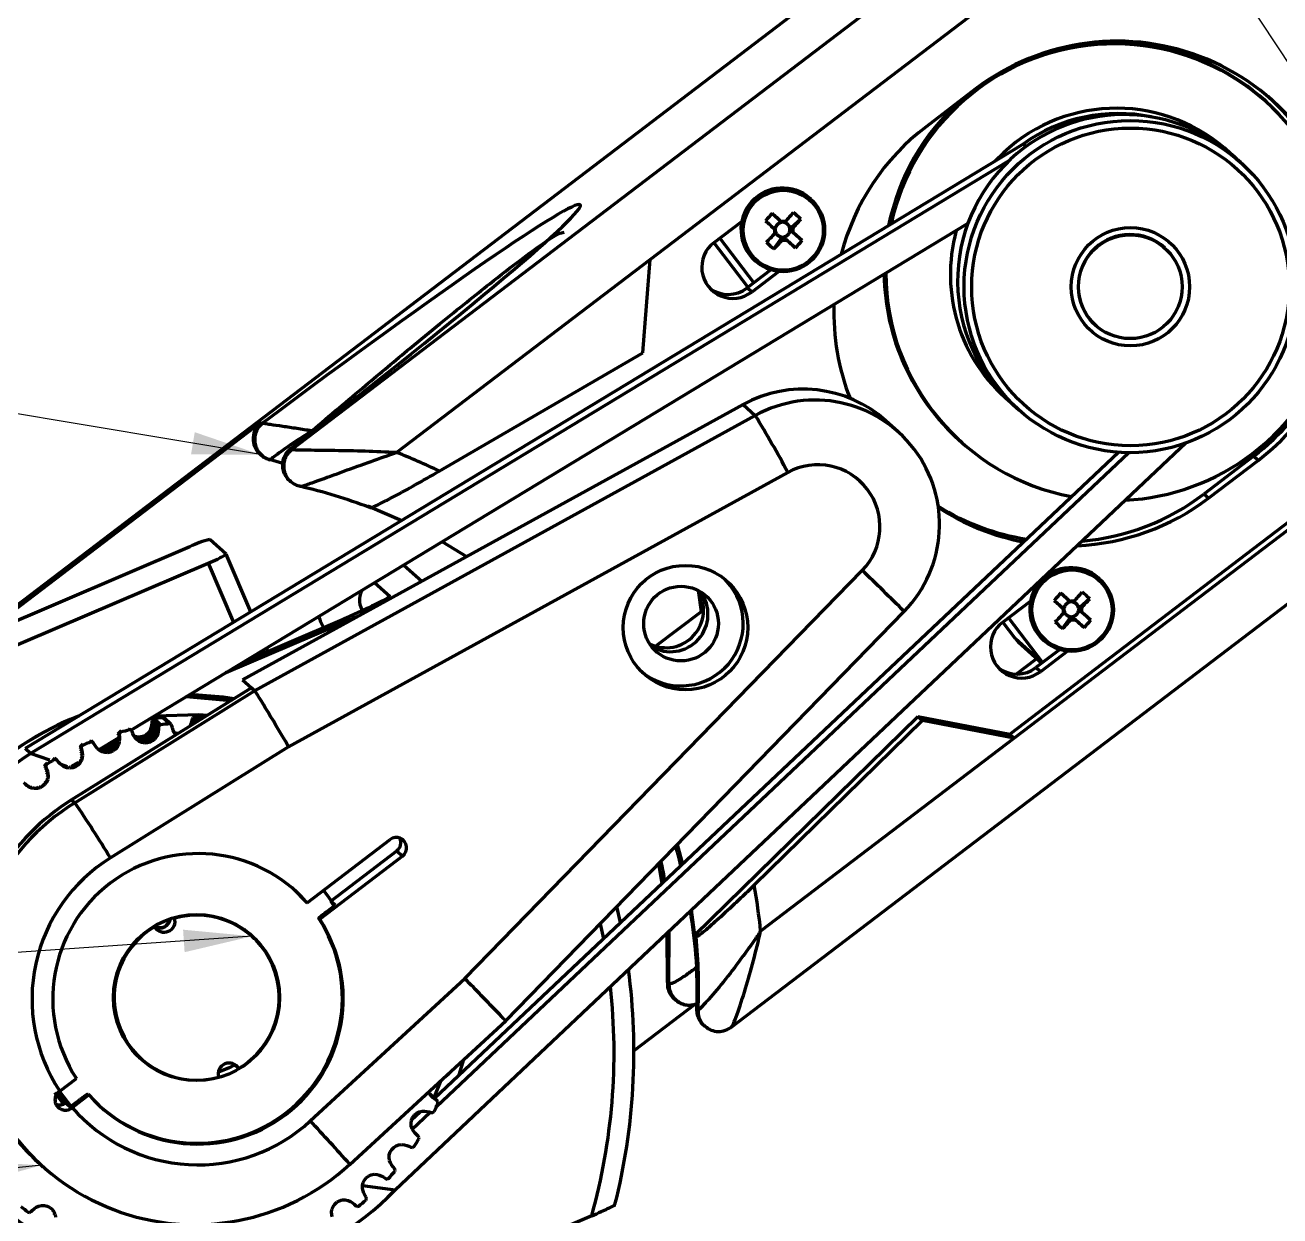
# Model space of a CAD drawing. Header units: millimetres. Extents: x -419 to 9215, y 1224 to 3301.
# Drawn here: x -243.7 to -183.3, y 3090.1 to 3147.4 of the extents above; entities that cross this region are included whole.
import ezdxf

# ---------------------------------------------------------------- set-up
doc = ezdxf.new("R2010")
doc.units = ezdxf.units.MM
doc.layers.add('Net 0.35', color=20, linetype='Continuous', lineweight=35)
doc.layers.add('Net 0.7', color=7, linetype='Continuous', lineweight=70)
doc.styles.get("Standard").update_dxf_attribs({"font": 'arial.ttf'})
doc.dimstyles.new('SLDDIMSTYLE0', dxfattribs={"dimtxt": 0.18, "dimasz": 3.302, "dimexe": 0, "dimexo": 0.0625, "dimgap": 0, "dimtad": 0, "dimtih": 1, "dimtoh": 1, "dimdec": 0, "dimrnd": 1e-09, "dimzin": 0, "dimdsep": 46, "dimtxsty": 'Standard', "dimsah": 1, "dimcen": 0.09, "dimadec": 0, "dimazin": 0, "dimtfac": 3.302, "dimtdec": 0, "dimtofl": 0, "dimtmove": 0, "dimatfit": 3, "dimfxl": 1, "dimfrac": 2, "dimtolj": 1, "dimtzin": 0, "dimarcsym": 0})

msp = doc.modelspace()

# ---------------------------------------------------------------- linework, layer by layer
at = {"layer": 'Net 0.7', "color": 7, "linetype": 'Continuous', "lineweight": 70}
for p, q in [((-183.299, 3165.77), (-246.317, 3117.789)), ((-181.733, 3164.371), (-230.846, 3126.976)), ((-213.602, 3136.126), (-188.143, 3155.51)), ((-197.932, 3144.338), (-200.319, 3142.521)), ((-183.931, 3143.713), (-184.018, 3143.791)), ((-195.644, 3141.681), (-243.692, 3112.583)), ((-197.001, 3140.859), (-196.598, 3141.263)), ((-195.511, 3141.562), (-195.644, 3141.681)), ((-196.333, 3140.873), (-243.432, 3112.351)), ((-185.376, 3140.981), (-185.475, 3141.069)), ((-185.165, 3140.792), (-185.264, 3140.881)), ((-205.864, 3139.03), (-205.899, 3139.061)), ((-207.727, 3138.342), (-207.317, 3137.97)), ((-198.307, 3137.86), (-238.589, 3113.465)), ((-210.526, 3136.945), (-209.191, 3137.961)), ((-207.543, 3137.72), (-207.639, 3137.615)), ((-207.317, 3137.97), (-207.413, 3137.864)), ((-207.317, 3137.97), (-207.258, 3137.917)), ((-207.067, 3137.882), (-207.134, 3137.943)), ((-206.818, 3137.656), (-206.923, 3137.752)), ((-206.818, 3137.656), (-206.871, 3137.597)), ((-206.342, 3138.073), (-206.818, 3137.656)), ((-210.251, 3137.154), (-208.611, 3134.997)), ((-207.643, 3136.634), (-207.276, 3137.149)), ((-207.593, 3137.435), (-207.526, 3137.375)), ((-207.382, 3137.245), (-207.276, 3137.149)), ((-207.223, 3137.208), (-207.276, 3137.149)), ((-207.132, 3137.156), (-207.036, 3137.262)), ((-206.906, 3137.406), (-206.81, 3137.512)), ((-206.869, 3137.566), (-206.81, 3137.512)), ((-206.291, 3137.043), (-206.81, 3137.512)), ((-208.888, 3134.786), (-210.528, 3136.943)), ((-209.728, 3099.131), (-160.538, 3136.584)), ((-188.817, 3136.679), (-188.832, 3136.692)), ((-225.807, 3126.833), (-213.602, 3136.126)), ((-213.956, 3131.635), (-213.602, 3136.126)), ((-208.566, 3136.08), (-208.531, 3136.048)), ((-207.784, 3135.627), (-208.93, 3134.755)), ((-207.412, 3135.552), (-208.713, 3134.561)), ((-208.713, 3134.561), (-208.93, 3134.755)), ((-192.165, 3132.965), (-192.15, 3132.952)), ((-196.294, 3113.273), (-170.836, 3132.657)), ((-170.619, 3132.463), (-196.077, 3113.079)), ((-223.751, 3125.938), (-213.956, 3131.635)), ((-233.232, 3115.892), (-209.13, 3129.141)), ((-209.13, 3129.141), (-208.545, 3128.617)), ((-196.141, 3129.143), (-195.831, 3128.866)), ((-232.647, 3115.368), (-208.545, 3128.617)), ((-245.868, 3117.981), (-232.321, 3128.295)), ((-232.321, 3128.295), (-232.27, 3128.25)), ((-201.664, 3127.837), (-202.25, 3128.36)), ((-225.881, 3091.33), (-187.794, 3127.311)), ((-198.684, 3127.392), (-198.597, 3127.314)), ((-232.383, 3126.755), (-232.33, 3126.708)), ((-231.145, 3126.735), (-231.191, 3126.667)), ((-230.897, 3127.022), (-230.846, 3126.976)), ((-223.98, 3095.743), (-191.05, 3126.853)), ((-223.888, 3095.352), (-190.562, 3126.835)), ((-231.921, 3126.52), (-231.287, 3126.316)), ((-231.889, 3126.481), (-231.889, 3126.486)), ((-184.552, 3126.651), (-186.939, 3124.834)), ((-186.722, 3124.64), (-184.336, 3126.457)), ((-184.336, 3126.457), (-184.552, 3126.651)), ((-206.974, 3125.874), (-231.004, 3112.665)), ((-230.961, 3125.483), (-230.908, 3125.436)), ((-230.465, 3125.207), (-230.423, 3125.209)), ((-186.722, 3124.64), (-186.939, 3124.834)), ((-227.185, 3124.26), (-225.556, 3123.567)), ((-234.007, 3121.944), (-234.8, 3122.654)), ((-223.602, 3122.541), (-222.444, 3121.822)), ((-235.763, 3122.3), (-252.585, 3115.11)), ((-232.823, 3119.166), (-234.006, 3121.943)), ((-251.705, 3114.322), (-234.882, 3121.512)), ((-225.461, 3121.415), (-224.594, 3120.64)), ((-222.519, 3101.506), (-203.388, 3121.159)), ((-209.729, 3120.413), (-210.01, 3120.732)), ((-191.965, 3120.751), (-192, 3120.783)), ((-211.135, 3119.187), (-211.25, 3120.095)), ((-193.829, 3120.064), (-193.418, 3119.692)), ((-226.209, 3119.833), (-226.109, 3119.895)), ((-196.627, 3118.667), (-195.293, 3119.683)), ((-193.418, 3119.692), (-193.514, 3119.586)), ((-193.418, 3119.692), (-193.359, 3119.639)), ((-193.168, 3119.604), (-193.236, 3119.664)), ((-192.919, 3119.378), (-193.025, 3119.474)), ((-192.443, 3119.795), (-192.919, 3119.378)), ((-227.714, 3118.925), (-234.032, 3116.225)), ((-220.557, 3099.471), (-201.369, 3119.182)), ((-213.338, 3117.509), (-211.135, 3119.187)), ((-211.135, 3119.187), (-211.038, 3119.101)), ((-196.353, 3118.876), (-194.713, 3116.719)), ((-193.744, 3118.356), (-193.378, 3118.871)), ((-193.644, 3119.442), (-193.74, 3119.336)), ((-193.694, 3119.157), (-193.627, 3119.096)), ((-193.483, 3118.966), (-193.378, 3118.871)), ((-193.324, 3118.93), (-193.378, 3118.871)), ((-193.234, 3118.878), (-193.138, 3118.984)), ((-193.008, 3119.128), (-192.912, 3119.234)), ((-192.919, 3119.378), (-192.972, 3119.319)), ((-192.971, 3119.287), (-192.912, 3119.234)), ((-192.392, 3118.765), (-192.912, 3119.234)), ((-233.067, 3116.81), (-228.637, 3118.703)), ((-196.019, 3117.862), (-196.629, 3118.665)), ((-196.019, 3117.862), (-195.89, 3117.722)), ((-195.89, 3117.722), (-194.743, 3116.696)), ((-194.667, 3117.801), (-194.632, 3117.77)), ((-232.012, 3117.261), (-232.075, 3117.41)), ((-193.885, 3117.349), (-195.031, 3116.477)), ((-193.513, 3117.273), (-194.814, 3116.283)), ((-195.98, 3116.17), (-194.994, 3116.921)), ((-194.814, 3116.283), (-195.031, 3116.477)), ((-233.232, 3115.892), (-232.798, 3115.504)), ((-232.798, 3115.504), (-241.452, 3110.11)), ((-241.3, 3109.974), (-232.647, 3115.368)), ((-232.798, 3115.504), (-232.647, 3115.368)), ((-233.798, 3114.881), (-235.936, 3115.072)), ((-237.5, 3114.021), (-237.566, 3113.983)), ((-237.175, 3113.73), (-237.5, 3114.021)), ((-236.733, 3113.771), (-237.058, 3114.062)), ((-236.986, 3114.037), (-237.058, 3114.062)), ((-236.661, 3113.746), (-236.986, 3114.037)), ((-235.621, 3114.062), (-235.657, 3113.991)), ((-235.55, 3114.09), (-235.621, 3114.062)), ((-235.412, 3113.875), (-235.621, 3114.062)), ((-235.352, 3113.912), (-235.55, 3114.09)), ((-235.107, 3114.065), (-235.108, 3114.065)), ((-235.107, 3114.065), (-235.108, 3114.065)), ((-211.474, 3103.598), (-200.714, 3114.13)), ((-200.714, 3114.13), (-200.497, 3113.936)), ((-200.714, 3114.13), (-196.294, 3113.273)), ((-239.093, 3113.371), (-239.158, 3113.429)), ((-238.662, 3113.478), (-238.727, 3113.536)), ((-238.587, 3113.463), (-238.662, 3113.478)), ((-238.587, 3113.463), (-238.652, 3113.521)), ((-238.539, 3113.401), (-238.587, 3113.463)), ((-237.673, 3113.466), (-237.756, 3113.344)), ((-237.634, 3113.578), (-237.673, 3113.466)), ((-237.348, 3113.175), (-237.673, 3113.466)), ((-237.607, 3113.689), (-237.634, 3113.578)), ((-237.308, 3113.287), (-237.634, 3113.578)), ((-237.593, 3113.803), (-237.607, 3113.689)), ((-237.282, 3113.398), (-237.607, 3113.689)), ((-237.591, 3113.908), (-237.593, 3113.803)), ((-237.267, 3113.512), (-237.593, 3113.803)), ((-237.566, 3113.983), (-237.591, 3113.908)), ((-237.266, 3113.617), (-237.591, 3113.908)), ((-237.241, 3113.692), (-237.566, 3113.983)), ((-237.267, 3113.512), (-237.282, 3113.398)), ((-237.266, 3113.617), (-237.267, 3113.512)), ((-237.241, 3113.692), (-237.266, 3113.617)), ((-237.175, 3113.73), (-237.241, 3113.692)), ((-236.661, 3113.746), (-236.733, 3113.771)), ((-236.623, 3113.677), (-236.661, 3113.746)), ((-236.602, 3113.574), (-236.623, 3113.677)), ((-236.567, 3113.465), (-236.602, 3113.574)), ((-236.521, 3113.36), (-236.567, 3113.465)), ((-235.748, 3113.671), (-235.753, 3113.662)), ((-235.706, 3113.778), (-235.748, 3113.671)), ((-235.744, 3113.668), (-235.748, 3113.671)), ((-235.674, 3113.888), (-235.706, 3113.778)), ((-235.649, 3113.727), (-235.706, 3113.778)), ((-235.657, 3113.991), (-235.674, 3113.888)), ((-235.558, 3113.784), (-235.674, 3113.888)), ((-235.48, 3113.833), (-235.657, 3113.991)), ((-200.497, 3113.936), (-208.596, 3106.008)), ((-196.077, 3113.079), (-200.497, 3113.936)), ((-240.527, 3112.9), (-240.592, 3112.958)), ((-240.45, 3112.897), (-240.527, 3112.9)), ((-240.45, 3112.897), (-240.515, 3112.955)), ((-240.393, 3112.842), (-240.45, 3112.897)), ((-240.343, 3112.75), (-240.393, 3112.842)), ((-239.214, 3113.087), (-240.14, 3112.526)), ((-239.335, 3112.554), (-239.642, 3112.828)), ((-239.245, 3112.664), (-239.515, 3112.905)), ((-239.181, 3112.796), (-239.388, 3112.981)), ((-239.159, 3112.913), (-239.297, 3113.037)), ((-239.166, 3113.245), (-239.231, 3113.304)), ((-239.153, 3113.323), (-239.218, 3113.381)), ((-239.152, 3113.142), (-239.217, 3113.2)), ((-239.149, 3113.027), (-239.215, 3113.086)), ((-239.159, 3112.913), (-239.181, 3112.796)), ((-239.153, 3113.323), (-239.166, 3113.245)), ((-239.166, 3113.245), (-239.152, 3113.142)), ((-239.149, 3113.027), (-239.159, 3112.913)), ((-239.093, 3113.371), (-239.153, 3113.323)), ((-239.152, 3113.142), (-239.149, 3113.027)), ((-238.503, 3113.302), (-238.539, 3113.401)), ((-238.453, 3113.2), (-238.503, 3113.302)), ((-238.391, 3113.103), (-238.453, 3113.2)), ((-238.394, 3113.158), (-238.438, 3113.177)), ((-238.069, 3112.867), (-238.394, 3113.158)), ((-238.256, 3113.134), (-238.394, 3113.158)), ((-238.317, 3113.01), (-238.391, 3113.103)), ((-238.199, 3112.923), (-238.367, 3113.073)), ((-238.199, 3112.923), (-238.317, 3113.01)), ((-238.117, 3113.142), (-238.256, 3113.134)), ((-237.931, 3112.843), (-238.256, 3113.134)), ((-238.069, 3112.867), (-238.199, 3112.923)), ((-237.983, 3113.181), (-238.117, 3113.142)), ((-237.792, 3112.851), (-238.117, 3113.142)), ((-237.931, 3112.843), (-238.069, 3112.867)), ((-237.861, 3113.248), (-237.983, 3113.181)), ((-237.658, 3112.89), (-237.983, 3113.181)), ((-237.792, 3112.851), (-237.931, 3112.843)), ((-237.756, 3113.344), (-237.861, 3113.248)), ((-237.536, 3112.958), (-237.861, 3113.248)), ((-237.658, 3112.89), (-237.792, 3112.851)), ((-237.431, 3113.053), (-237.756, 3113.344)), ((-237.536, 3112.958), (-237.658, 3112.89)), ((-237.431, 3113.053), (-237.536, 3112.958)), ((-237.348, 3113.175), (-237.431, 3113.053)), ((-237.308, 3113.287), (-237.348, 3113.175)), ((-237.282, 3113.398), (-237.308, 3113.287)), ((-236.462, 3113.257), (-236.521, 3113.36)), ((-236.43, 3113.326), (-236.518, 3113.355)), ((-236.423, 3113.245), (-236.488, 3113.303)), ((-236.439, 3113.235), (-236.462, 3113.257)), ((-236.374, 3113.275), (-236.43, 3113.326)), ((-236.311, 3113.314), (-236.43, 3113.326)), ((-196.077, 3113.079), (-208.282, 3103.787)), ((-196.294, 3113.273), (-196.077, 3113.079)), ((-243.432, 3112.351), (-243.692, 3112.583)), ((-240.99, 3112.595), (-241.055, 3112.653)), ((-240.989, 3112.674), (-241.054, 3112.732)), ((-240.961, 3112.495), (-241.026, 3112.553)), ((-240.941, 3112.382), (-241.006, 3112.44)), ((-240.937, 3112.73), (-241.002, 3112.789)), ((-240.934, 3112.268), (-240.999, 3112.326)), ((-240.989, 3112.674), (-240.99, 3112.595)), ((-240.99, 3112.595), (-240.961, 3112.495)), ((-240.937, 3112.73), (-240.989, 3112.674)), ((-240.961, 3112.495), (-240.941, 3112.382)), ((-240.941, 3112.382), (-240.934, 3112.268)), ((-240.934, 3112.268), (-240.938, 3112.149)), ((-240.278, 3112.656), (-240.343, 3112.75)), ((-240.203, 3112.57), (-240.278, 3112.656)), ((-240.116, 3112.489), (-240.203, 3112.57)), ((-239.986, 3112.42), (-240.119, 3112.539)), ((-239.986, 3112.42), (-240.116, 3112.489)), ((-239.849, 3112.385), (-240.06, 3112.574)), ((-239.849, 3112.385), (-239.986, 3112.42)), ((-239.709, 3112.382), (-239.979, 3112.623)), ((-239.573, 3112.41), (-239.879, 3112.684)), ((-239.709, 3112.382), (-239.849, 3112.385)), ((-239.446, 3112.468), (-239.765, 3112.753)), ((-239.573, 3112.41), (-239.709, 3112.382)), ((-231.004, 3112.665), (-239.587, 3107.315)), ((-239.446, 3112.468), (-239.573, 3112.41)), ((-239.335, 3112.554), (-239.446, 3112.468)), ((-239.245, 3112.664), (-239.335, 3112.554)), ((-239.181, 3112.796), (-239.245, 3112.664)), ((-242.708, 3111.759), (-242.773, 3111.817)), ((-242.698, 3111.681), (-242.763, 3111.739)), ((-242.665, 3111.822), (-242.73, 3111.88)), ((-242.654, 3111.586), (-242.719, 3111.644)), ((-242.665, 3111.822), (-242.708, 3111.759)), ((-242.708, 3111.759), (-242.698, 3111.681)), ((-242.698, 3111.681), (-242.654, 3111.586)), ((-242.284, 3112.051), (-242.35, 3112.109)), ((-242.208, 3112.059), (-242.284, 3112.051)), ((-242.208, 3112.059), (-242.273, 3112.118)), ((-242.144, 3112.014), (-242.209, 3112.072)), ((-242.144, 3112.014), (-242.208, 3112.059)), ((-242.081, 3111.93), (-242.144, 3112.014)), ((-242.002, 3111.847), (-242.081, 3111.93)), ((-241.915, 3111.773), (-242.002, 3111.847)), ((-241.915, 3111.773), (-241.98, 3111.831)), ((-241.817, 3111.706), (-241.915, 3111.773)), ((-241.817, 3111.706), (-241.882, 3111.764)), ((-241.678, 3111.657), (-241.817, 3111.706)), ((-241.678, 3111.657), (-241.744, 3111.715)), ((-241.537, 3111.643), (-241.678, 3111.657)), ((-241.537, 3111.643), (-241.602, 3111.701)), ((-241.399, 3111.661), (-241.537, 3111.643)), ((-241.145, 3111.917), (-241.476, 3111.717)), ((-241.399, 3111.661), (-241.467, 3111.722)), ((-241.268, 3111.709), (-241.399, 3111.661)), ((-241.268, 3111.709), (-241.357, 3111.789)), ((-241.151, 3111.785), (-241.268, 3111.709)), ((-241.151, 3111.785), (-241.237, 3111.862)), ((-241.054, 3111.886), (-241.151, 3111.785)), ((-241.054, 3111.886), (-241.119, 3111.944)), ((-240.982, 3112.008), (-241.054, 3111.886)), ((-240.982, 3112.008), (-241.047, 3112.067)), ((-240.938, 3112.149), (-241.003, 3112.207)), ((-240.938, 3112.149), (-240.982, 3112.008)), ((-242.655, 3110.97), (-242.72, 3111.028)), ((-242.617, 3111.477), (-242.682, 3111.535)), ((-242.602, 3111.102), (-242.667, 3111.16)), ((-242.593, 3111.365), (-242.658, 3111.423)), ((-242.602, 3111.102), (-242.655, 3110.97)), ((-242.654, 3111.586), (-242.617, 3111.477)), ((-242.58, 3111.247), (-242.645, 3111.305)), ((-242.617, 3111.477), (-242.593, 3111.365)), ((-242.58, 3111.247), (-242.602, 3111.102)), ((-242.593, 3111.365), (-242.58, 3111.247)), ((-243.677, 3110.861), (-243.752, 3110.934)), ((-243.587, 3110.79), (-243.677, 3110.861)), ((-243.587, 3110.79), (-243.652, 3110.848)), ((-243.49, 3110.73), (-243.587, 3110.79)), ((-243.49, 3110.73), (-243.555, 3110.788)), ((-243.383, 3110.678), (-243.49, 3110.73)), ((-243.383, 3110.678), (-243.448, 3110.736)), ((-243.239, 3110.651), (-243.383, 3110.678)), ((-243.239, 3110.651), (-243.304, 3110.709)), ((-243.097, 3110.657), (-243.239, 3110.651)), ((-243.097, 3110.657), (-243.162, 3110.716)), ((-242.962, 3110.696), (-243.097, 3110.657)), ((-242.962, 3110.696), (-243.027, 3110.754)), ((-242.84, 3110.763), (-242.962, 3110.696)), ((-242.84, 3110.763), (-242.908, 3110.824)), ((-242.736, 3110.856), (-242.84, 3110.763)), ((-242.736, 3110.856), (-242.801, 3110.914)), ((-242.655, 3110.97), (-242.736, 3110.856)), ((-241.452, 3110.11), (-241.3, 3109.974)), ((-230.116, 3105.159), (-226.124, 3108.199)), ((-225.519, 3107.404), (-229.511, 3104.364)), ((-228.976, 3105.239), (-225.801, 3107.656)), ((-225.801, 3107.656), (-225.519, 3107.404)), ((-212.296, 3107.957), (-212.049, 3107.015)), ((-213.017, 3106.101), (-213.178, 3107.051)), ((-230.159, 3105.198), (-230.745, 3105.789)), ((-228.779, 3105.03), (-229.328, 3105.759)), ((-230.159, 3105.198), (-230.116, 3105.159)), ((-229.178, 3104.726), (-228.759, 3105.045)), ((-228.821, 3104.997), (-228.976, 3105.239)), ((-228.759, 3105.045), (-228.835, 3105.113)), ((-215.027, 3104.202), (-215.2, 3104.974)), ((-236.496, 3104.416), (-236.518, 3104.436)), ((-229.511, 3104.364), (-229.555, 3104.403)), ((-211.62, 3104.802), (-211.474, 3103.598)), ((-237.455, 3104.006), (-237.474, 3104.024)), ((-232.784, 3103.553), (-233, 3103.747)), ((-232.877, 3103.667), (-232.641, 3103.419)), ((-212.773, 3101.319), (-212.778, 3103.708)), ((-211.474, 3103.598), (-211.387, 3103.52)), ((-229.961, 3094.655), (-222.519, 3101.506)), ((-212.722, 3101.274), (-212.773, 3101.319)), ((-212.702, 3101.253), (-212.722, 3101.274)), ((-211.432, 3100.282), (-214.383, 3098.034)), ((-212.441, 3100.53), (-212.388, 3100.482)), ((-211.298, 3100), (-211.349, 3100.046)), ((-211.349, 3100.046), (-211.348, 3100.042)), ((-228.059, 3092.564), (-220.557, 3099.471)), ((-211.02, 3099.258), (-210.965, 3099.209)), ((-209.696, 3099.162), (-209.672, 3099.184)), ((-238.443, 3097.956), (-238.3, 3097.822)), ((-238.3, 3097.822), (-238.083, 3097.628)), ((-237.934, 3097.501), (-238.207, 3097.708)), ((-233.639, 3097.334), (-233.683, 3097.406)), ((-233.64, 3097.388), (-233.629, 3097.369)), ((-233.412, 3097.175), (-233.629, 3097.369)), ((-222.789, 3096.868), (-222.576, 3097.612)), ((-242.023, 3096.093), (-241.225, 3096.7)), ((-223.395, 3096.858), (-223.34, 3096.865)), ((-223.34, 3096.865), (-223.29, 3096.923)), ((-242.113, 3096.07), (-241.558, 3095.39)), ((-242.023, 3096.093), (-242.055, 3096.069)), ((-240.621, 3095.906), (-241.418, 3095.298)), ((-240.664, 3095.944), (-240.621, 3095.906)), ((-224.211, 3095.936), (-224.268, 3096.054)), ((-224.195, 3095.935), (-224.218, 3095.949)), ((-224.134, 3095.846), (-224.211, 3095.936)), ((-223.87, 3095.645), (-224.195, 3095.935)), ((-241.733, 3095.526), (-241.72, 3095.535)), ((-241.733, 3095.526), (-241.451, 3095.274)), ((-241.72, 3095.535), (-241.503, 3095.341)), ((-241.503, 3095.341), (-241.085, 3095.66)), ((-241.451, 3095.274), (-241.418, 3095.298)), ((-223.96, 3095.698), (-224.166, 3095.882)), ((-224.051, 3095.767), (-224.134, 3095.846)), ((-223.96, 3095.698), (-224.051, 3095.767)), ((-223.87, 3095.645), (-223.96, 3095.698)), ((-223.817, 3095.586), (-223.87, 3095.645)), ((-223.817, 3095.509), (-223.817, 3095.586)), ((-225.09, 3094.687), (-225.037, 3094.815)), ((-225.085, 3094.7), (-224.651, 3095.109)), ((-225.052, 3094.252), (-224.184, 3095.072)), ((-225.037, 3094.815), (-224.956, 3094.929)), ((-224.956, 3094.929), (-224.851, 3095.022)), ((-224.851, 3095.022), (-224.726, 3095.089)), ((-224.726, 3095.089), (-224.584, 3095.127)), ((-224.584, 3095.127), (-224.465, 3095.127)), ((-224.465, 3095.127), (-224.351, 3095.115)), ((-224.351, 3095.115), (-224.239, 3095.091)), ((-224.239, 3095.091), (-224.14, 3095.058)), ((-224.14, 3095.058), (-224.061, 3095.056)), ((-224.061, 3095.056), (-224.003, 3095.106)), ((-225.114, 3094.549), (-225.09, 3094.687)), ((-225.105, 3094.407), (-225.114, 3094.549)), ((-225.061, 3094.267), (-225.105, 3094.407)), ((-224.998, 3094.166), (-225.061, 3094.267)), ((-224.928, 3094.076), (-224.998, 3094.166)), ((-225.83, 3093.458), (-225.696, 3093.506)), ((-225.696, 3093.506), (-225.55, 3093.522)), ((-225.55, 3093.522), (-225.433, 3093.505)), ((-225.433, 3093.505), (-225.322, 3093.476)), ((-224.848, 3093.994), (-224.928, 3094.076)), ((-224.767, 3093.928), (-224.848, 3093.994)), ((-224.767, 3093.928), (-224.832, 3093.986)), ((-224.724, 3093.861), (-224.767, 3093.928)), ((-224.735, 3093.786), (-224.724, 3093.861)), ((-226.172, 3092.888), (-226.16, 3093.029)), ((-226.15, 3092.742), (-226.172, 3092.888)), ((-226.16, 3093.029), (-226.116, 3093.162)), ((-226.116, 3093.162), (-226.044, 3093.282)), ((-226.044, 3093.282), (-225.947, 3093.382)), ((-225.947, 3093.382), (-225.83, 3093.458)), ((-225.322, 3093.476), (-225.215, 3093.435)), ((-225.215, 3093.435), (-225.122, 3093.387)), ((-225.122, 3093.387), (-225.044, 3093.374)), ((-225.044, 3093.374), (-224.979, 3093.415)), ((-242.983, 3092.585), (-242.831, 3092.449)), ((-228.059, 3092.564), (-228.063, 3092.567)), ((-226.103, 3092.633), (-226.15, 3092.742)), ((-226.047, 3092.534), (-226.103, 3092.633)), ((-225.98, 3092.441), (-226.047, 3092.534)), ((-225.91, 3092.363), (-225.98, 3092.441)), ((-225.877, 3092.291), (-225.91, 3092.363)), ((-225.9, 3092.218), (-225.877, 3092.291)), ((-227.454, 3091.544), (-227.421, 3091.682)), ((-227.421, 3091.682), (-227.358, 3091.807)), ((-227.358, 3091.807), (-227.269, 3091.915)), ((-227.269, 3091.915), (-227.158, 3091.999)), ((-227.158, 3091.999), (-227.031, 3092.057)), ((-227.031, 3092.057), (-226.891, 3092.085)), ((-226.891, 3092.085), (-226.744, 3092.079)), ((-226.744, 3092.079), (-226.631, 3092.044)), ((-226.631, 3092.044), (-226.526, 3091.999)), ((-226.526, 3091.999), (-226.426, 3091.943)), ((-226.426, 3091.943), (-226.341, 3091.882)), ((-226.341, 3091.882), (-226.266, 3091.857)), ((-226.266, 3091.857), (-226.196, 3091.887)), ((-227.454, 3091.397), (-227.454, 3091.544)), ((-227.423, 3091.282), (-227.454, 3091.397)), ((-227.383, 3091.175), (-227.423, 3091.282)), ((-227.33, 3091.073), (-227.383, 3091.175)), ((-227.273, 3090.986), (-227.33, 3091.073)), ((-243.247, 3090.436), (-243.152, 3090.5)), ((-243.152, 3090.5), (-243.047, 3090.556)), ((-243.047, 3090.556), (-242.904, 3090.589)), ((-242.904, 3090.589), (-242.762, 3090.587)), ((-242.762, 3090.587), (-242.626, 3090.554)), ((-242.626, 3090.554), (-242.502, 3090.491)), ((-242.502, 3090.491), (-242.395, 3090.402)), ((-228.921, 3090.406), (-228.868, 3090.538)), ((-228.868, 3090.538), (-228.787, 3090.652)), ((-228.787, 3090.652), (-228.683, 3090.745)), ((-228.683, 3090.745), (-228.561, 3090.812)), ((-228.561, 3090.812), (-228.426, 3090.851)), ((-228.426, 3090.851), (-228.284, 3090.857)), ((-228.284, 3090.857), (-228.14, 3090.83)), ((-228.14, 3090.83), (-228.033, 3090.778)), ((-228.033, 3090.778), (-227.936, 3090.718)), ((-227.936, 3090.718), (-227.846, 3090.647)), ((-227.846, 3090.647), (-227.771, 3090.574)), ((-227.771, 3090.574), (-227.836, 3090.632)), ((-227.771, 3090.574), (-227.7, 3090.539)), ((-227.7, 3090.539), (-227.626, 3090.558)), ((-227.284, 3090.841), (-227.251, 3090.91)), ((-227.251, 3090.91), (-227.273, 3090.986)), ((-243.551, 3090.266), (-243.477, 3090.249)), ((-243.477, 3090.249), (-243.408, 3090.287)), ((-243.408, 3090.287), (-243.335, 3090.363)), ((-243.335, 3090.363), (-243.247, 3090.436)), ((-242.395, 3090.402), (-242.31, 3090.291)), ((-242.31, 3090.291), (-242.375, 3090.349)), ((-242.252, 3090.161), (-242.317, 3090.219)), ((-242.31, 3090.291), (-242.252, 3090.161)), ((-242.252, 3090.161), (-242.226, 3090.017)), ((-216.417, 3090.088), (-241.752, 3079.259)), ((-228.943, 3090.261), (-228.921, 3090.406)), ((-228.93, 3090.143), (-228.943, 3090.261)), ((-228.906, 3090.031), (-228.93, 3090.143))]:
    msp.add_line(p, q, dxfattribs=at)
at = {"layer": 'Net 0.7', "color": 8, "linetype": 'Continuous', "lineweight": 70}
for p, q in [((-183.294, 3165.767), (-246.298, 3117.797)), ((-230.896, 3127.031), (-230.86, 3127.036)), ((-234.882, 3121.512), (-233.666, 3118.655)), ((-226.124, 3119.892), (-226.872, 3120.561)), ((-226.124, 3119.892), (-226.217, 3119.846)), ((-194.728, 3116.707), (-196.019, 3117.862)), ((-232.918, 3116.9), (-232.908, 3116.877)), ((-242.509, 3112.016), (-243.432, 3112.351)), ((-241.658, 3111.707), (-241.956, 3111.815)), ((-216.003, 3104.149), (-215.854, 3103.42)), ((-212.709, 3103.773), (-212.722, 3101.274)), ((-232.641, 3103.419), (-232.877, 3103.667)), ((-232.671, 3097.707), (-232.689, 3097.724)), ((-223.68, 3096.596), (-224.009, 3095.769)), ((-227.454, 3091.544), (-225.881, 3091.33))]:
    msp.add_line(p, q, dxfattribs=at)
at = {"layer": 'Net 0.7', "color": 7, "linetype": 'Continuous', "lineweight": 70, "flags": 128}
for points in [[(-207.288, 3137.944), (-207.343, 3137.995), (-207.399, 3138.045), (-207.454, 3138.095), (-207.509, 3138.145), (-207.564, 3138.194), (-207.619, 3138.244), (-207.673, 3138.293), (-207.727, 3138.342)], [(-208.049, 3137.986), (-207.995, 3137.937), (-207.941, 3137.888), (-207.886, 3137.838), (-207.831, 3137.789), (-207.776, 3137.739), (-207.721, 3137.689), (-207.665, 3137.639), (-207.609, 3137.588)], [(-207.041, 3137.075), (-206.987, 3137.025), (-206.932, 3136.976), (-206.878, 3136.927), (-206.824, 3136.878), (-206.771, 3136.83), (-206.718, 3136.782), (-206.665, 3136.734), (-206.613, 3136.687)], [(-206.291, 3137.043), (-206.343, 3137.09), (-206.396, 3137.138), (-206.449, 3137.186), (-206.502, 3137.234), (-206.556, 3137.283), (-206.61, 3137.332), (-206.665, 3137.381), (-206.719, 3137.431)], [(-193.389, 3119.666), (-193.444, 3119.716), (-193.5, 3119.767), (-193.555, 3119.817), (-193.61, 3119.866), (-193.665, 3119.916), (-193.72, 3119.966), (-193.774, 3120.015), (-193.829, 3120.064)], [(-194.151, 3119.708), (-194.096, 3119.659), (-194.042, 3119.61), (-193.987, 3119.56), (-193.932, 3119.51), (-193.877, 3119.461), (-193.822, 3119.411), (-193.766, 3119.36), (-193.711, 3119.31)], [(-192.392, 3118.765), (-192.444, 3118.812), (-192.497, 3118.859), (-192.55, 3118.907), (-192.603, 3118.956), (-192.657, 3119.005), (-192.711, 3119.054), (-192.766, 3119.103), (-192.821, 3119.152)], [(-193.143, 3118.796), (-193.088, 3118.747), (-193.033, 3118.698), (-192.979, 3118.649), (-192.925, 3118.6), (-192.872, 3118.551), (-192.819, 3118.503), (-192.766, 3118.456), (-192.714, 3118.409)], [(-233.806, 3114.876), (-234.018, 3114.91), (-235.948, 3115.065)], [(-233.645, 3114.977), (-234.164, 3115.059), (-235.743, 3115.189)], [(-235.732, 3115.196), (-234.172, 3115.067), (-233.637, 3114.981)], [(-233, 3103.747), (-233.127, 3103.856), (-233.15, 3103.874)], [(-233.66, 3097.322), (-233.862, 3097.213), (-234.387, 3096.995)], [(-241.832, 3095.467), (-241.913, 3095.562), (-242.262, 3096.006)], [(-242.134, 3096.015), (-242.099, 3095.974), (-241.669, 3095.515)], [(-242.076, 3096.134), (-242.026, 3096.06), (-241.483, 3095.357)]]:
    msp.add_lwpolyline(points, dxfattribs=at)
at = {"layer": 'Net 0.7', "color": 8, "linetype": 'Continuous', "lineweight": 70, "flags": 128}
for points in [[(-237.436, 3114.163), (-235.321, 3114.214), (-234.915, 3114.185)], [(-238.207, 3097.708), (-238.183, 3097.689), (-237.934, 3097.5)]]:
    msp.add_lwpolyline(points, dxfattribs=at)
at = {"layer": 'Net 0.7', "color": 7, "linetype": 'Continuous', "lineweight": 70}
for centre, radius in [((-190.491, 3134.822), 7.996), ((-190.477, 3134.809), 7.646), ((-207.2, 3137.54), 1.999), ((-207.193, 3137.534), 1.927), ((-190.481, 3134.813), 2.849), ((-190.487, 3134.816), 2.498), ((-211.898, 3118.406), 2.996), ((-193.301, 3119.261), 1.999), ((-193.294, 3119.256), 1.927), ((-212.115, 3118.598), 1.798), ((-235.437, 3100.594), 3.998)]:
    msp.add_circle(centre, radius, dxfattribs=at)
for centre, radius, start, end in [((-191.263, 3135.519), 10.986, 307.22787, 167.85657), ((-191.123, 3135.406), 11.232, 307.1777, 127.32083), ((-191.333, 3135.607), 10.976, 48.20573, 106.93505), ((-191.325, 3135.568), 11.015, 131.92437, 168.53193), ((-191.355, 3135.603), 11.244, 307.22961, 48.13471), ((-191.146, 3135.421), 7.99, 46.55331, 133.02346), ((-190.798, 3135.11), 7.991, 48.22749, 133.02251), ((-191.078, 3135.354), 7.803, 78.15521, 125.81611), ((-193.494, 3133.556), 11.267, 127.2835, 165.49925), ((-190.807, 3135.097), 7.994, 132.91625, 228.14018), ((-207.231, 3137.569), 2, 48.2577, 228.12702), ((-201.936, 3132.782), 8.028, 136.16406, 139.59017), ((-245.154, 3171.903), 51.007, 318.27488, 318.93373), ((-211.245, 3133.008), 7.05, 45.9284, 49.82369), ((-207.164, 3137.509), 0.452, 169.85611, 195.79988), ((-207.224, 3137.563), 0.356, 153.67956, 180.28596), ((-207.224, 3137.563), 0.356, 122.07135, 153.68288), ((-207.224, 3137.563), 0.356, 95.46735, 122.07459), ((-207.164, 3137.51), 0.452, 79.95281, 105.89754), ((-207.224, 3137.563), 0.355, 90.38747, 95.46287), ((-207.224, 3137.564), 0.355, 63.73783, 90.39191), ((-207.224, 3137.564), 0.354, 32.01759, 63.7345), ((-207.224, 3137.564), 0.355, 5.36111, 32.01435), ((-207.225, 3137.564), 0.355, 0.29039, 5.3656), ((-244.798, 3171.581), 51.007, 318.27488, 318.93373), ((-207.164, 3137.51), 0.452, 349.85611, 15.79988), ((-245.209, 3171.873), 51.028, 316.82069, 317.47936), ((-244.854, 3171.552), 51.028, 316.82069, 317.47936), ((-207.225, 3137.563), 0.355, 180.29039, 185.3656), ((-207.225, 3137.563), 0.355, 185.36111, 212.01435), ((-207.225, 3137.562), 0.354, 212.01759, 243.7345), ((-207.225, 3137.563), 0.355, 243.73783, 270.39191), ((-207.165, 3137.509), 0.452, 259.95281, 285.89754), ((-207.225, 3137.563), 0.355, 270.38747, 275.46287), ((-207.225, 3137.564), 0.356, 275.46735, 302.07459), ((-207.226, 3137.564), 0.356, 302.07135, 333.68288), ((-207.225, 3137.564), 0.356, 333.67956, 0.28596), ((-211.157, 3141.12), 6.349, 315.7106, 320.04364), ((-191.163, 3135.404), 7.985, 164.61019, 229.84387), ((-190.495, 3134.83), 2.497, 48.23231, 133.01769), ((-209.621, 3135.752), 1.498, 127.17667, 307.32186), ((-203.089, 3142.027), 7.059, 225.93091, 229.82119), ((-190.498, 3134.826), 2.498, 132.9134, 228.14303), ((-191.367, 3135.57), 10.973, 180.79579, 228.18187), ((-191.285, 3135.491), 10.969, 180.11185, 259.32664), ((-209.838, 3135.946), 1.498, 233.80328, 307.32869), ((-193.526, 3133.561), 11.234, 177.98362, 201.52101), ((-206.241, 3123.893), 5.991, 48.22126, 118.83043), ((-205.658, 3123.37), 5.989, 315.68113, 118.8174), ((-248.416, 3103.97), 46.875, 27.85931, 31.72336), ((-231.717, 3127.5), 0.999, 127.21556, 228.14876), ((-235.811, 3101.037), 27.669, 64.15736, 68.80267), ((-191.285, 3135.527), 11.005, 272.88048, 307.29337), ((-205.531, 3123.251), 2.995, 315.67419, 118.82434), ((-235.951, 3101.137), 24.687, 68.98702, 77.16102), ((-193.541, 3133.593), 11.255, 272.52386, 307.29374), ((-193.759, 3133.788), 11.255, 274.83632, 307.29308), ((-193.759, 3133.752), 11.22, 237.81551, 261.16572), ((-193.542, 3133.558), 11.219, 236.54889, 259.31559), ((-233.486, 3117.596), 5.226, 104.56474, 115.82884), ((-236.362, 3125.619), 4.366, 289.81701, 302.65932), ((-193.332, 3119.291), 2, 48.2577, 228.12702), ((-212.119, 3118.599), 3, 231.05566, 37.20226), ((-212.834, 3119.238), 1.801, 243.76282, 32.6219), ((-212.617, 3119.044), 1.8, 238.99936, 37.19213), ((-212.617, 3119.044), 1.8, 239.00005, 37.19213), ((-188.038, 3114.503), 8.028, 136.16406, 139.59017), ((-231.255, 3153.624), 51.007, 318.27488, 318.93373), ((-197.346, 3114.73), 7.05, 45.9284, 49.82369), ((-193.325, 3119.284), 0.356, 122.07135, 153.68288), ((-193.325, 3119.285), 0.356, 95.46735, 122.07459), ((-193.265, 3119.231), 0.452, 79.95281, 105.89754), ((-193.325, 3119.285), 0.355, 90.38747, 95.46287), ((-193.325, 3119.286), 0.355, 63.73783, 90.39191), ((-193.325, 3119.286), 0.354, 32.01759, 63.7345), ((-193.325, 3119.286), 0.355, 5.36111, 32.01435), ((-230.899, 3153.303), 51.007, 318.27488, 318.93373), ((-231.31, 3153.595), 51.028, 316.82069, 317.47936), ((-193.266, 3119.23), 0.452, 169.85611, 195.79988), ((-193.325, 3119.284), 0.356, 153.67956, 180.28596), ((-193.326, 3119.284), 0.355, 180.29039, 185.3656), ((-193.326, 3119.284), 0.355, 185.36111, 212.01435), ((-193.327, 3119.284), 0.354, 212.01759, 243.7345), ((-193.326, 3119.285), 0.355, 243.73783, 270.39191), ((-193.326, 3119.285), 0.355, 270.38747, 275.46287), ((-193.327, 3119.285), 0.356, 275.46735, 302.07459), ((-193.327, 3119.286), 0.356, 302.07135, 333.68288), ((-193.326, 3119.286), 0.356, 333.67956, 0.28596), ((-193.326, 3119.286), 0.355, 0.29039, 5.3656), ((-193.266, 3119.232), 0.452, 349.85611, 15.79988), ((-195.722, 3117.474), 1.498, 127.17667, 307.32186), ((-189.19, 3123.749), 7.059, 225.93091, 229.82119), ((-230.955, 3153.274), 51.028, 316.82069, 317.47936), ((-193.266, 3119.231), 0.452, 259.95281, 285.89754), ((-197.258, 3122.842), 6.349, 315.7106, 320.04364), ((-195.939, 3117.668), 1.498, 233.80328, 307.32869), ((-236.118, 3101.07), 13.998, 110.87752, 228.11946), ((-236.097, 3101.055), 14.01, 111.17212, 202.35227), ((-236.065, 3101.044), 13.056, 94.36548, 96.31229), ((-236.065, 3101.054), 13.047, 85.79247, 87.74025), ((-235.738, 3100.743), 13.066, 102.93418, 104.88002), ((-235.739, 3100.753), 13.056, 94.36548, 96.31229), ((-235.735, 3100.735), 13.075, 111.4988, 113.4438), ((-235.792, 3100.892), 13.772, 123.6926, 316.02641), ((-235.732, 3100.729), 13.081, 120.05996, 122.00429), ((-235.646, 3100.773), 10.994, 121.87165, 228.13856), ((-235.508, 3100.643), 10.983, 121.82702, 312.67151), ((-287.312, 3078.471), 55.764, 31.14761, 34.39821), ((-225.821, 3107.802), 0.499, 307.17667, 127.32186), ((-226.104, 3108.054), 0.5, 307.25376, 25.85835), ((-225.034, 3103.203), 29.203, 171.06111, 235.07594), ((-235.362, 3100.525), 7, 41.45136, 213.11951), ((-225.079, 3103.239), 30.2, 172.23541, 233.90164), ((-235.359, 3100.522), 8.001, 121.90324, 213.60846), ((-235.858, 3101.027), 27.713, 5.7156, 10.35592), ((-235.374, 3100.54), 7, 221.45136, 33.11951), ((-235.419, 3100.579), 7.001, 228.27851, 33.11034), ((-237.216, 3104.46), 0.5, 239.84497, 349.75782), ((-236.999, 3104.266), 0.525, 209.68832, 16.59801), ((-237.216, 3104.46), 0.525, 244.3861, 351.24863), ((-235.43, 3100.593), 3.969, 300.55619, 105.58087), ((-235.437, 3100.588), 3.969, 120.55619, 285.58087), ((-236.003, 3101.136), 24.732, 357.36717, 5.5314), ((-244.643, 3097.996), 30.26, 345.90205, 7.5029), ((-211.776, 3101.273), 0.998, 177.34827, 228.18402), ((-233.868, 3096.915), 0.525, 29.68832, 196.59801), ((-236.147, 3101.047), 13.961, 202.40103, 276.12948), ((-242.036, 3095.923), 0.5, 249.45562, 307.31074), ((-235.378, 3100.528), 7.99, 220.88333, 312.68573), ((-235.79, 3100.781), 13.081, 334.29097, 336.23529), ((-235.793, 3100.783), 13.086, 325.73281, 327.6767), ((-235.795, 3100.784), 13.087, 317.17577, 319.11952), ((-235.791, 3100.721), 13.021, 231.4653, 233.41561), ((-235.794, 3100.782), 13.086, 308.61857, 310.56247)]:
    msp.add_arc(centre, radius, start, end, dxfattribs=at)
at = {"layer": 'Net 0.7', "color": 8, "linetype": 'Continuous', "lineweight": 70}
for centre, radius, start, end in [((-390.837, 2927.577), 269.464, 45.32123, 45.92204), ((-226.6, 3119.748), 0.999, 154.3216, 216.7011), ((-226.691, 3119.821), 2.993, 197.13752, 208.1817), ((-244.602, 3097.955), 29.263, 344.40471, 6.22014), ((-315.98, 3014.5), 117.576, 41.60147, 42.97878)]:
    msp.add_arc(centre, radius, start, end, dxfattribs=at)
at = {"layer": 'Net 0.7', "color": 7, "linetype": 'Continuous', "lineweight": 70}
for centre, major_axis, ratio, start_param, end_param in [((-234.978, 3125.051), (18.007, 13.701), 0.040407, 4.91024, 7.671729), ((-207.283, 3137.616), (0.208, 0.231), 0.890384, 1.250009, 1.885142), ((-207.221, 3137.619), (0.33, 0.024), 0.888771, 0.386422, 1.021554), ((-207.28, 3137.554), (-0.011, 0.331), 0.888783, 2.114584, 2.749716), ((-207.218, 3137.557), (0.26, -0.234), 0.887975, 5.963271, 6.598404), ((-193.384, 3119.338), (0.208, 0.231), 0.890384, 1.250009, 1.885142), ((-193.322, 3119.341), (0.33, 0.024), 0.888771, 0.386422, 1.021554), ((-193.381, 3119.276), (-0.011, 0.331), 0.888783, 2.114584, 2.749716), ((-193.319, 3119.279), (0.26, -0.234), 0.887975, 5.963271, 6.598404), ((-231.134, 3112.781), (-1.517, 2.589), 0.017835, 4.65698, 6.227776), ((-222.649, 3101.622), (-2.092, 2.151), 0.004055, 3.083522, 4.654324)]:
    msp.add_ellipse(centre, major_axis=major_axis, ratio=ratio, start_param=start_param, end_param=end_param, dxfattribs=at)
for points, knots in [([(-185.378, 3140.979), (-185.458, 3141.05), (-185.643, 3141.213), (-185.851, 3141.371), (-185.899, 3141.404), (-185.923, 3141.42)], [0, 0, 0, 0, 0.276329, 0.637889, 1, 1, 1, 1]), ([(-185.915, 3141.414), (-185.911, 3141.41), (-185.903, 3141.402), (-185.728, 3141.268), (-185.502, 3141.091), (-185.327, 3140.933), (-185.266, 3140.878)], [0, 0, 0, 0, 0.242286, 0.539478, 0.840129, 1, 1, 1, 1]), ([(-207.609, 3137.588), (-207.609, 3137.588), (-207.603, 3137.582), (-207.594, 3137.574), (-207.583, 3137.564), (-207.58, 3137.561)], [0, 0, 0, 0, 0.11745, 0.709463, 1, 1, 1, 1]), ([(-207.258, 3137.917), (-207.261, 3137.92), (-207.272, 3137.93), (-207.281, 3137.938), (-207.287, 3137.944), (-207.288, 3137.944)], [0, 0, 0, 0, 0.290537, 0.88255, 1, 1, 1, 1]), ([(-207.085, 3137.955), (-207.09, 3137.954), (-207.123, 3137.946), (-207.169, 3137.935), (-207.212, 3137.923), (-207.226, 3137.919)], [0, 0, 0, 0, 0.1174505, 0.7094634, 1, 1, 1, 1]), ([(-206.871, 3137.597), (-206.857, 3137.601), (-206.814, 3137.614), (-206.767, 3137.625), (-206.735, 3137.632), (-206.729, 3137.633)], [0, 0, 0, 0, 0.290537, 0.88255, 1, 1, 1, 1]), ([(-207.578, 3137.53), (-207.581, 3137.515), (-207.589, 3137.471), (-207.595, 3137.424), (-207.599, 3137.391), (-207.599, 3137.386)], [0, 0, 0, 0, 0.290537, 0.88255, 1, 1, 1, 1]), ([(-207.244, 3137.064), (-207.243, 3137.07), (-207.239, 3137.103), (-207.233, 3137.15), (-207.225, 3137.194), (-207.223, 3137.208)], [0, 0, 0, 0, 0.11745, 0.709463, 1, 1, 1, 1]), ([(-207.191, 3137.21), (-207.176, 3137.196), (-207.131, 3137.155), (-207.081, 3137.111), (-207.047, 3137.08), (-207.041, 3137.075)], [0, 0, 0, 0, 0.290537, 0.88255, 1, 1, 1, 1]), ([(-206.719, 3137.431), (-206.725, 3137.436), (-206.759, 3137.467), (-206.809, 3137.511), (-206.854, 3137.552), (-206.869, 3137.566)], [0, 0, 0, 0, 0.11745, 0.709463, 1, 1, 1, 1]), ([(-232.259, 3128.25), (-232.327, 3128.187), (-232.462, 3128.06), (-232.586, 3127.806), (-232.647, 3127.533), (-232.634, 3127.252), (-232.541, 3126.985), (-232.373, 3126.759), (-232.153, 3126.578), (-231.977, 3126.517), (-231.889, 3126.486)], [0, 0, 0, 0, 0.124753, 0.249775, 0.374971, 0.499335, 0.623176, 0.74834, 0.874384, 1, 1, 1, 1]), ([(-232.259, 3128.25), (-232.262, 3128.249), (-232.267, 3128.248), (-232.269, 3128.249), (-232.27, 3128.25)], [0, 0, 0, 0, 0.559988, 1, 1, 1, 1]), ([(-229.892, 3127.874), (-230.134, 3127.913), (-230.623, 3127.991), (-231.316, 3128.094), (-231.834, 3128.17), (-232.173, 3128.223), (-232.229, 3128.241), (-232.259, 3128.25)], [0, 0, 0, 0, 0.223063, 0.451632, 0.697954, 0.837664, 1, 1, 1, 1]), ([(-231.889, 3126.486), (-231.865, 3126.51), (-231.82, 3126.556), (-231.542, 3126.764), (-231.113, 3127.073), (-230.528, 3127.475), (-230.102, 3127.742), (-229.892, 3127.874)], [0, 0, 0, 0, 0.162816, 0.303016, 0.54917, 0.777051, 1, 1, 1, 1]), ([(-230.955, 3125.487), (-230.972, 3125.499), (-231.065, 3125.567), (-231.181, 3125.748), (-231.283, 3126.012), (-231.303, 3126.298), (-231.242, 3126.577), (-231.109, 3126.832), (-230.968, 3126.959), (-230.897, 3127.022)], [0, 0, 0, 0, 0.0349351, 0.1957792, 0.3566234, 0.5174675, 0.6783117, 0.8391558, 1, 1, 1, 1]), ([(-230.897, 3127.022), (-230.898, 3127.023), (-230.899, 3127.025), (-230.897, 3127.029), (-230.896, 3127.031)], [0, 0, 0, 0, 0.559969, 1, 1, 1, 1]), ([(-225.807, 3126.833), (-226.315, 3126.855), (-227.332, 3126.898), (-228.799, 3126.929), (-229.944, 3126.939), (-230.558, 3126.949), (-230.796, 3126.961), (-230.83, 3126.971), (-230.846, 3126.976)], [0, 0, 0, 0, 0.242543, 0.485556, 0.723436, 0.8618, 0.932818, 1, 1, 1, 1]), ([(-231.287, 3126.316), (-231.287, 3126.317), (-231.293, 3126.41), (-231.258, 3126.535), (-231.198, 3126.639), (-231.184, 3126.664)], [0, 0, 0, 0, 0.007211, 0.764614, 1, 1, 1, 1]), ([(-227.099, 3124.183), (-227.078, 3124.182), (-227.033, 3124.18), (-226.8, 3124.275), (-226.439, 3124.453), (-225.82, 3124.776), (-225.024, 3125.209), (-224.267, 3125.641), (-223.883, 3125.862), (-223.751, 3125.938)], [0, 0, 0, 0, 0.108577, 0.226289, 0.355423, 0.497991, 0.747868, 0.913169, 1, 1, 1, 1]), ([(-230.925, 3125.451), (-230.853, 3125.394), (-230.713, 3125.283), (-230.525, 3125.231), (-230.433, 3125.206)], [0, 0, 0, 0, 0.513416, 1, 1, 1, 1]), ([(-228.637, 3118.703), (-228.345, 3118.832), (-227.798, 3119.073), (-226.874, 3119.498), (-226.429, 3119.732), (-226.124, 3119.892)], [0, 0, 0, 0, 0.265775, 0.497289, 1, 1, 1, 1]), ([(-193.359, 3119.639), (-193.362, 3119.642), (-193.373, 3119.651), (-193.382, 3119.66), (-193.388, 3119.665), (-193.389, 3119.666)], [0, 0, 0, 0, 0.290537, 0.88255, 1, 1, 1, 1]), ([(-193.186, 3119.676), (-193.191, 3119.675), (-193.224, 3119.668), (-193.27, 3119.657), (-193.313, 3119.644), (-193.328, 3119.64)], [0, 0, 0, 0, 0.1174505, 0.7094634, 1, 1, 1, 1]), ([(-193.711, 3119.31), (-193.71, 3119.309), (-193.704, 3119.304), (-193.695, 3119.295), (-193.684, 3119.286), (-193.681, 3119.283)], [0, 0, 0, 0, 0.11745, 0.709463, 1, 1, 1, 1]), ([(-193.679, 3119.251), (-193.682, 3119.237), (-193.69, 3119.193), (-193.696, 3119.146), (-193.7, 3119.113), (-193.701, 3119.107)], [0, 0, 0, 0, 0.290537, 0.88255, 1, 1, 1, 1]), ([(-193.345, 3118.786), (-193.345, 3118.791), (-193.341, 3118.824), (-193.334, 3118.871), (-193.327, 3118.915), (-193.324, 3118.93)], [0, 0, 0, 0, 0.11745, 0.709463, 1, 1, 1, 1]), ([(-193.293, 3118.931), (-193.278, 3118.918), (-193.232, 3118.877), (-193.183, 3118.832), (-193.148, 3118.801), (-193.143, 3118.796)], [0, 0, 0, 0, 0.290537, 0.88255, 1, 1, 1, 1]), ([(-192.972, 3119.319), (-192.958, 3119.323), (-192.915, 3119.335), (-192.868, 3119.346), (-192.836, 3119.354), (-192.831, 3119.355)], [0, 0, 0, 0, 0.290537, 0.88255, 1, 1, 1, 1]), ([(-192.821, 3119.152), (-192.826, 3119.157), (-192.861, 3119.188), (-192.91, 3119.233), (-192.956, 3119.274), (-192.971, 3119.287)], [0, 0, 0, 0, 0.11745, 0.709463, 1, 1, 1, 1]), ([(-208.596, 3106.008), (-208.705, 3105.901), (-209.021, 3105.591), (-209.652, 3104.993), (-210.312, 3104.381), (-210.83, 3103.926), (-211.137, 3103.677), (-211.331, 3103.53), (-211.369, 3103.524), (-211.387, 3103.52)], [0, 0, 0, 0, 0.086891, 0.2521316, 0.5020087, 0.6445675, 0.7736978, 0.8914134, 1, 1, 1, 1]), ([(-229.555, 3104.403), (-229.552, 3104.41), (-229.546, 3104.423), (-229.476, 3104.488), (-229.385, 3104.565), (-229.279, 3104.649), (-229.213, 3104.699), (-229.178, 3104.726)], [0, 0, 0, 0, 0.246975, 0.445155, 0.681831, 0.830871, 1, 1, 1, 1]), ([(-208.282, 3103.787), (-208.311, 3103.745), (-208.394, 3103.621), (-208.671, 3103.22), (-209.209, 3102.473), (-209.983, 3101.454), (-210.709, 3100.577), (-211.114, 3100.145), (-211.264, 3100.007), (-211.287, 3100.003), (-211.298, 3100)], [0, 0, 0, 0, 0.024359, 0.071942, 0.235403, 0.471141, 0.716096, 0.868837, 0.93631, 1, 1, 1, 1]), ([(-212.702, 3101.253), (-212.695, 3101.16), (-212.681, 3100.973), (-212.562, 3100.715), (-212.388, 3100.496), (-212.162, 3100.328), (-211.899, 3100.238), (-211.673, 3100.218), (-211.546, 3100.253), (-211.509, 3100.263)], [0, 0, 0, 0, 0.155836, 0.312024, 0.468422, 0.623762, 0.77844, 0.934785, 1, 1, 1, 1]), ([(-211.015, 3099.26), (-211.025, 3099.267), (-211.112, 3099.328), (-211.226, 3099.501), (-211.34, 3099.761), (-211.346, 3099.951), (-211.349, 3100.046)], [0, 0, 0, 0, 0.040843, 0.360562, 0.680281, 1, 1, 1, 1]), ([(-210.967, 3099.212), (-210.871, 3099.143), (-210.681, 3099.006), (-210.329, 3098.944), (-209.974, 3098.992), (-209.773, 3099.116), (-209.673, 3099.177)], [0, 0, 0, 0, 0.2537, 0.506919, 0.756064, 1, 1, 1, 1]), ([(-242.055, 3096.069), (-242.096, 3096.03), (-242.179, 3095.954), (-242.246, 3095.797), (-242.262, 3095.628), (-242.219, 3095.463), (-242.124, 3095.322), (-241.988, 3095.22), (-241.826, 3095.168), (-241.656, 3095.172), (-241.529, 3095.219), (-241.467, 3095.263), (-241.451, 3095.274)], [0, 0, 0, 0, 0.106575, 0.213111, 0.320584, 0.428468, 0.535261, 0.641037, 0.747301, 0.854863, 0.962707, 1, 1, 1, 1]), ([(-241.085, 3095.66), (-241.05, 3095.686), (-240.984, 3095.737), (-240.892, 3095.804), (-240.816, 3095.858), (-240.742, 3095.908), (-240.682, 3095.943), (-240.67, 3095.944), (-240.664, 3095.944)], [0, 0, 0, 0, 0.165078, 0.31876, 0.46104, 0.591917, 0.818548, 1, 1, 1, 1]), ([(-216.417, 3090.088), (-216.26, 3090.155), (-215.986, 3090.272), (-215.677, 3090.417), (-215.485, 3090.509), (-215.369, 3090.569), (-215.3, 3090.61), (-215.297, 3090.62), (-215.295, 3090.625)], [0, 0, 0, 0, 0.284743, 0.501538, 0.638375, 0.765725, 0.885481, 1, 1, 1, 1])]:
    msp.add_open_spline(points, degree=3, knots=knots, dxfattribs=at)
at = {"layer": 'Net 0.7', "color": 8, "linetype": 'Continuous', "lineweight": 70}
for points, knots in [([(-229.892, 3127.874), (-229.027, 3128.608), (-227.419, 3129.972), (-225.363, 3131.689), (-223.739, 3133.022), (-222.454, 3134.063), (-221.128, 3135.12), (-219.84, 3136.115), (-218.725, 3136.928), (-217.971, 3137.415), (-217.821, 3137.429), (-217.748, 3137.435)], [0, 0, 0, 0, 0.158057, 0.293789, 0.389187, 0.477524, 0.559027, 0.680578, 0.791107, 0.897668, 1, 1, 1, 1]), ([(-230.846, 3126.976), (-230.916, 3126.913), (-231.057, 3126.786), (-231.191, 3126.531), (-231.252, 3126.253), (-231.232, 3125.966), (-231.13, 3125.703), (-231.019, 3125.526), (-230.932, 3125.463), (-230.921, 3125.455)], [0, 0, 0, 0, 0.1628491, 0.3256983, 0.4885474, 0.6513965, 0.8142457, 0.9770948, 1, 1, 1, 1]), ([(-231.184, 3126.664), (-231.156, 3126.722), (-231.088, 3126.865), (-230.967, 3126.969), (-230.896, 3127.031)], [0, 0, 0, 0, 0.409595, 1, 1, 1, 1]), ([(-230.423, 3125.209), (-230.418, 3125.209), (-230.395, 3125.208), (-230.204, 3125.262), (-229.636, 3125.461), (-228.544, 3125.865), (-227.24, 3126.335), (-226.317, 3126.661), (-225.855, 3126.817), (-225.807, 3126.833)], [0, 0, 0, 0, 0.018594, 0.089329, 0.249452, 0.506254, 0.753388, 0.974521, 1, 1, 1, 1]), ([(-212.127, 3106.941), (-212.167, 3107.13), (-212.239, 3107.471), (-212.337, 3107.747), (-212.381, 3107.869)], [0, 0, 0, 0, 0.554669, 1, 1, 1, 1]), ([(-213.09, 3107.142), (-213.027, 3106.873), (-212.957, 3106.577), (-212.926, 3106.221), (-212.923, 3106.189)], [0, 0, 0, 0, 0.908953, 1, 1, 1, 1]), ([(-211.349, 3100.046), (-211.34, 3100.933), (-211.324, 3102.577), (-211.557, 3104.071), (-211.664, 3104.76)], [0, 0, 0, 0, 0.5388395, 1, 1, 1, 1]), ([(-209.672, 3099.184), (-209.669, 3099.187), (-209.655, 3099.197), (-209.576, 3099.365), (-209.367, 3099.898), (-209.014, 3100.973), (-208.621, 3102.354), (-208.395, 3103.311), (-208.282, 3103.787)], [0, 0, 0, 0, 0.0211385, 0.0956721, 0.2408813, 0.5063294, 0.754246, 1, 1, 1, 1]), ([(-211.343, 3102.068), (-211.497, 3101.95), (-211.854, 3101.678), (-212.267, 3101.416), (-212.579, 3101.252), (-212.659, 3101.253), (-212.702, 3101.253)], [0, 0, 0, 0, 0.254367, 0.588581, 0.778938, 1, 1, 1, 1]), ([(-211.298, 3100), (-211.295, 3099.906), (-211.288, 3099.716), (-211.174, 3099.455), (-211.06, 3099.282), (-210.973, 3099.221), (-210.963, 3099.214)], [0, 0, 0, 0, 0.319157, 0.638313, 0.95747, 1, 1, 1, 1])]:
    msp.add_open_spline(points, degree=3, knots=knots, dxfattribs=at)
msp.add_open_spline([(-232.27, 3128.25), (-232.34, 3128.186), (-232.481, 3128.059), (-232.614, 3127.804), (-232.676, 3127.525), (-232.654, 3127.241), (-232.559, 3126.97), (-232.437, 3126.824), (-232.377, 3126.752)], degree=3, dxfattribs=at)
at = {"layer": 'Net 0.7', "color": 7, "linetype": 'Continuous', "lineweight": 70}
for points in [[(-232.377, 3126.752), (-232.305, 3126.689), (-232.162, 3126.564), (-231.98, 3126.508), (-231.889, 3126.481)], [(-212.722, 3101.274), (-212.718, 3101.179), (-212.711, 3100.99), (-212.601, 3100.724), (-212.426, 3100.499), (-212.194, 3100.332), (-211.925, 3100.238), (-211.638, 3100.217), (-211.457, 3100.27), (-211.366, 3100.297)]]:
    msp.add_open_spline(points, degree=3, dxfattribs=at)

# ---------------------------------------------------------------- leaders
at = {"layer": 'Net 0.35', "lineweight": 35}
for points in [[(-174.947, 3133.564), (-239.049, 3230.768)], [(-131.125, 3078.78), (-227.219, 3230.768)], [(-232.357, 3126.732), (-286.916, 3135.858)], [(-232.756, 3103.546), (-286.916, 3099.819)], [(-242.907, 3092.517), (-286.916, 3087.99)]]:
    msp.add_leader(points, dimstyle='SLDDIMSTYLE0', dxfattribs=at)

doc.saveas('drawing.dxf')
